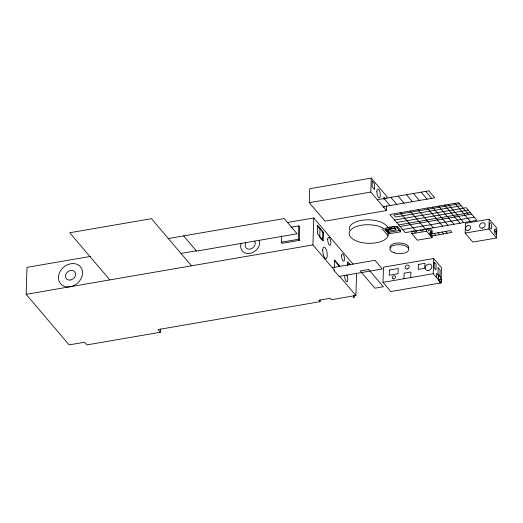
<?xml version="1.0" encoding="UTF-8"?>
<svg xmlns="http://www.w3.org/2000/svg" width="523" height="523" viewBox="0 0 523 523"><rect width="100%" height="100%" fill="white"/><g stroke="black" fill="none" stroke-linecap="round" stroke-linejoin="round"><path stroke-width="0.78" d="M388.046 235.716L388.053 233.291L386.739 230.918L384.196 228.754A19.521 9.283 1.8 0 0 353.234 227.989A19.521 9.283 1.8 0 0 361.216 242.424A19.521 9.283 1.8 0 0 388.046 235.716L382.143 228.773M160.411 329.072L160.313 332.255L86.923 344.899L84.648 342.225L69.141 344.899L26.15 294.318L27 267.358L90.453 256.42M291.036 227.224L298.81 225.884L299.731 226.969L299.313 240.364L282.211 243.313L281.289 242.227L281.492 235.925M299.313 240.364L298.391 239.279L298.81 225.884M386.647 205.892L386.504 210.553L324.999 221.151L309.296 202.676L309.734 188.698L371.238 178.101L386.942 196.576L386.896 198.125M160.313 332.255L158.038 329.582L320.076 301.66L318.847 300.209L330.15 298.26L331.379 299.712L355.895 295.488L339.532 276.236L339.028 276.321L333.896 270.286L334.406 270.195L312.911 244.908L313.754 217.947L287.251 222.517M317.579 225.413L317.317 233.703L323.136 240.554L322.632 240.639L322.894 232.349L317.075 225.498L317.579 225.413L323.397 232.264L323.136 240.554M319.749 236.461L319.984 228.924L320.488 228.839M320.076 301.66L320.128 300.11M334.478 267.868L334.72 260.094L339.852 266.129L339.349 266.214L334.217 260.179M347.54 265.488L347.658 261.663L350.502 265.011M355.895 295.488L356.594 273.287M386.504 210.553L370.8 192.072L371.238 178.101M383.902 199.322L383.974 197.073L385.34 198.681M383.804 207.37L383.836 206.225M382.993 282.348L383.47 267.175L433.685 258.525L441.51 267.724L441.033 282.904L390.812 291.553L382.993 282.348L433.214 273.699L441.033 282.904M385.464 229.839L385.516 228.329L397.251 226.309L400.638 230.297L400.592 231.807L388.857 233.827L385.464 229.839L397.199 227.812L400.592 231.807M388.301 231.192L386.785 229.414L394.63 228.061L396.146 229.845L388.301 231.192L388.36 229.414L395.421 228.198M388.857 233.827L388.903 232.317L386.968 230.042M394.649 227.466L394.688 226.276L386.843 227.629M397.199 227.812L397.251 226.309M403.972 278.739L404.148 273.189L410.915 272.019L410.738 277.569M432.116 235.376L432.044 237.658L417.321 240.194L411.849 233.755L411.947 230.715M432.044 237.658L426.572 231.218L426.644 228.937M429.743 234.951L429.814 232.657L430.808 233.827L430.736 236.121M432.168 233.853L432.26 230.806L430.272 228.466M433.214 273.699L433.685 258.525M436.489 277.556L436.62 273.346L438.451 275.497L438.32 279.707M465.176 233.088L465.483 223.288L489.208 219.202L496.85 228.191L496.543 237.991L472.818 242.077L465.176 233.088L488.9 228.996L496.543 237.991M488.9 228.996L489.208 219.202M353.594 295.587C353.666 298.188 353.953 297.188 353.502 297.156M354.267 295.913L354.084 297.352L353.62 297.319M309.296 202.676L370.8 192.072M377.299 199.721L428.814 190.849L434.744 197.825L383.235 206.703M168.328 238.527L284.179 218.562L297.116 233.788L196.57 251.105L183.638 235.886M459.449 203.78L393.845 215.084L395.519 217.052L461.123 205.748M181.01 253.446L196.321 250.811M322.894 232.349L323.397 232.264M394.558 220.026L466.156 207.69L476.878 220.307L405.279 232.643L389.857 214.502L458.508 202.669L468.66 214.62M281.289 242.227L298.391 239.279M396.624 222.458L468.222 210.122M320.226 237.128L319.723 237.213L321.665 239.495M398.689 224.89L470.288 212.554M400.017 226.452L471.615 214.11M26.15 294.318L312.911 244.908M402.645 229.545L474.25 217.208M388.903 232.317L400.638 230.297M411.849 233.755L426.572 231.218M435.685 235.272L432.155 235.88L430.592 234.036L450.571 230.591L452.075 232.356L443.465 233.879M347.37 264.272L349.554 263.899M332.262 267.671L374.991 260.31L382.333 268.953L339.604 276.321M353.43 297.136L353.424 296.423M454.892 203.297L470.308 221.438M448.322 204.428L463.744 222.569M444.576 205.075L459.998 223.216M438.555 206.108L453.971 224.256M425.794 191.366L431.723 198.348M421.146 192.17L427.075 199.152M432.528 207.147L447.95 225.289M427.298 208.049L442.72 226.191M413.477 193.49L419.407 200.472M445.635 231.441L447.172 233.245M441.928 232.081L443.55 233.99L435.724 235.317L434.116 233.428M406.502 194.693L412.431 201.675M438.006 232.755L439.627 234.664M417.838 209.677L433.253 227.825M398.134 196.132L404.07 203.114M410.025 211.024L425.441 229.166M390.812 197.393L396.748 204.375M400.147 212.73L415.563 230.872M384.059 198.557L389.988 205.539M313.754 217.947L353.077 264.213M191.529 265.821L151.454 218.673L69.736 232.748L109.81 279.903M354.032 297.443L353.581 297.227M346.749 274.902A4.014 1.399 80.2 0 1 347.697 280.491A4.014 1.399 80.2 0 1 345.749 280.799A4.014 1.399 80.2 0 1 344.794 275.203M259.513 240.332A10.362 8.375 -40.4 0 1 249.902 253.394A10.362 8.375 -40.4 0 1 241.018 243.515M254.694 241.09A5.531 4.472 -40.4 0 1 250.04 249.144A5.531 4.472 -40.4 0 1 245.843 242.613M349.508 229.859A19.521 9.283 1.8 0 1 365.701 219.882A19.521 9.283 1.8 0 1 388.001 227.793M390.132 248.111A9.427 4.485 1.8 0 1 398.755 242.966A9.427 4.485 1.8 0 1 408.783 247.974M417.419 230.316A2.301 1.857 -40.4 0 1 415.321 232.166A2.301 1.857 -40.4 0 1 413.314 231.022M423.741 229.172A2.066 1.667 -40.4 0 1 421.852 230.839A2.066 1.667 -40.4 0 1 420.054 229.813M428.886 228.374A1.634 0.569 80.2 0 1 429.082 230.525A1.634 0.569 80.2 0 1 428.278 230.349A1.634 0.569 80.2 0 1 427.945 228.172M372.232 181.108L372.056 186.724L374.494 189.594L374.671 183.978L372.232 181.108M389.432 270.045L389.269 275.216L398.062 273.699L398.225 268.528L389.432 270.045M418.413 264.455L418.256 269.417L424.774 268.299L424.931 263.331L418.413 264.455M434.28 262.213L434.11 267.796L435.921 269.933L436.097 264.344L434.28 262.213M438.156 267.756L437.967 273.823L439.954 276.164L440.15 270.103L438.156 267.756M439.85 279.236L439.974 279.615L439.85 279.236M495.314 231.434L495.497 232.009L495.314 231.434M368.682 269.482L360.223 270.94L374.899 288.206L383.359 286.748L368.682 269.482M327.718 239.429A4.132 1.438 80.2 0 0 329.98 245.359A4.132 1.438 80.2 0 0 330.176 239.07A4.132 1.438 80.2 0 0 327.718 239.429M341.637 255.812A3.739 1.301 80.2 0 0 343.689 261.18A3.739 1.301 80.2 0 0 343.873 255.486A3.739 1.301 80.2 0 0 341.637 255.812M322.75 250.197A5.923 2.059 80.2 0 0 325.999 258.695A5.923 2.059 80.2 0 0 326.28 249.68A5.923 2.059 80.2 0 0 322.75 250.197M70.141 286.735A13.075 10.565 -40.4 0 0 81.143 267.691A13.075 10.565 -40.4 0 0 60.223 271.3A13.075 10.565 -40.4 0 0 70.141 286.735M70.357 280.04A5.452 4.406 -40.4 0 0 74.946 272.091A5.452 4.406 -40.4 0 0 66.218 273.594A5.452 4.406 -40.4 0 0 70.357 280.04M394.094 252.805A9.427 4.485 1.8 0 0 408.725 249.719A9.427 4.485 1.8 0 0 395.146 245.078A9.427 4.485 1.8 0 0 394.094 252.805M438.62 277.17A3.569 1.242 80.2 0 0 440.261 282.871A3.569 1.242 80.2 0 0 440.915 278.118A3.569 1.242 80.2 0 0 438.62 277.17M407.11 268.979A2.223 1.791 -40.4 0 0 408.979 265.743A2.223 1.791 -40.4 0 0 405.43 266.357A2.223 1.791 -40.4 0 0 407.11 268.979M428.429 270.483A3.622 2.929 -40.4 0 0 431.475 265.207A3.622 2.929 -40.4 0 0 425.676 266.207A3.622 2.929 -40.4 0 0 428.429 270.483M393.78 278.883A1.752 1.419 -40.4 0 0 395.257 276.327A1.752 1.419 -40.4 0 0 392.453 276.811A1.752 1.419 -40.4 0 0 393.78 278.883M430.383 231.428A1.477 0.516 80.2 0 0 431.194 233.552A1.477 0.516 80.2 0 0 431.266 231.297A1.477 0.516 80.2 0 0 430.383 231.428M376.861 191.398A4.563 1.589 80.2 0 0 379.365 197.949A4.563 1.589 80.2 0 0 379.58 191A4.563 1.589 80.2 0 0 376.861 191.398M468.039 230.349A2.765 2.236 -40.4 0 0 470.367 226.322A2.765 2.236 -40.4 0 0 465.941 227.087A2.765 2.236 -40.4 0 0 468.039 230.349M482.265 228.139A3.04 2.458 -40.4 0 0 484.828 223.713A3.04 2.458 -40.4 0 0 479.964 224.55A3.04 2.458 -40.4 0 0 482.265 228.139M489.338 224.485A3.158 1.098 80.2 0 0 491.071 229.015A3.158 1.098 80.2 0 0 491.221 224.21A3.158 1.098 80.2 0 0 489.338 224.485M494.385 230.421A2.765 0.961 80.2 0 0 495.902 234.389A2.765 0.961 80.2 0 0 496.033 230.179A2.765 0.961 80.2 0 0 494.385 230.421"/></g></svg>
